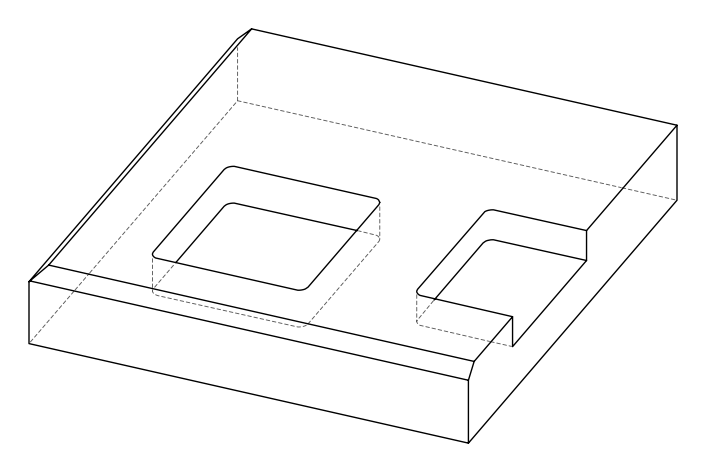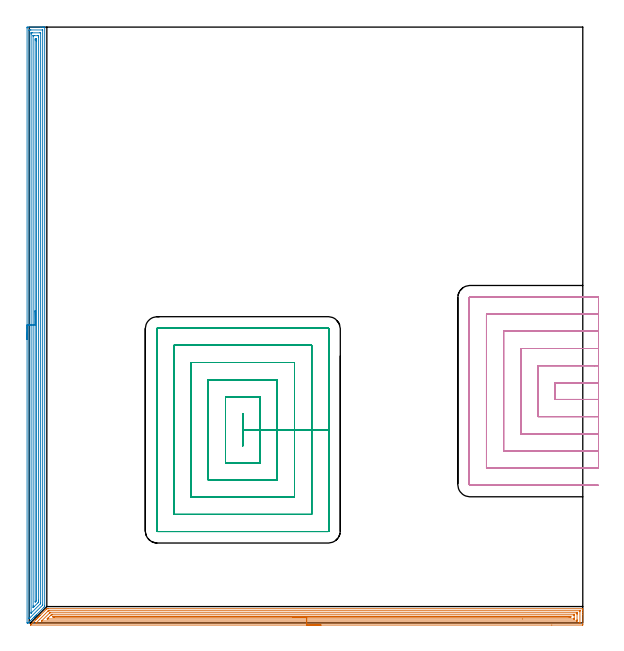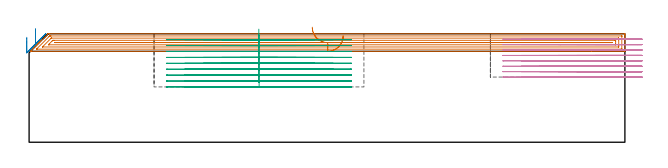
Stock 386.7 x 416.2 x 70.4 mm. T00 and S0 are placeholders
(PLAN: 4 operations, 1 tool changes, 95.4 min)
(1 AREA_MILL | FG_CHAMFER_SURFACE | UGT0205_001 | 15.37 min | 25109 mm3)
(2 AREA_MILL_1 | FG_CHAMFER_SURFACE_1 | UGT0205_001 | 16.65 min | 30934 mm3)
(3 MILL_RECTANGULAR_POCKET | POCKET_RECTANGULAR_STRAIGHT | NXT0201_012 | Follow Part, ap 4, ae 75% | 32.82 min | 740927 mm3)
(4 MILL_SLOT | SLOT_PARTIAL_RECTANGULAR | NXT0201_012 | Follow Part, ap 4, ae 75% | 30.53 min | 361181 mm3)
(TOOL UGT0205_001 | Chamfer Mill 20 x 3 x 45 deg. | D20 FL50 Z2)
(TOOL NXT0201_012 | ENDMILL 16mm [2P460-1600-NA 1630] | D16 FL38 Z6)
(OP 1 AREA_MILL)
G17 G21 G94 G90
T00 M6
G54
G17 G0 G90 X203.8 Y-1.5 S1061 M3
G43 Z80.4 H0
Z69.
G94 G1 X203.762 Z68.128 F250.
X203.648 Z67.264
X203.459 Z66.412
X203.197 Z65.58
X202.863 Z64.774
X202.46 Z64.
X201.992 Z63.264
X201.461 Z62.572
X200.871 Z61.929
X200.228 Z61.34
X199.536 Z60.808
X198.8 Z60.34
X198.026 Z59.937
X197.22 Z59.603
X196.388 Z59.341
X195.537 Z59.152
X194.672 Z59.038
X193.8 Z59.
X1.084
X0.919 Y-1.493 Z59.007
X1.084 Y-1.318 Z59.182
X1.616 Y-0.783 Z59.715
X2.629 Y0.23 Z60.729
X4.547 Y2.148 Z62.646
X4.661 Y2.263 Z62.759
X4.84 Y2.441 Z62.939
X5.556 Y3.156 Z63.654
X5.718 Y3.321 Z63.815
X5.878 Y3.479 Z63.977
X6.003 Y3.604 Z64.101
X6.158 Y3.76 Z64.255
X6.311 Y3.912 Z64.409
X6.45 Y4.051 Z64.548
X6.598 Y4.2 Z64.695
X6.743 Y4.344 Z64.842
X6.897 Y4.498 Z64.996
X7.038 Y4.64 Z65.135
X7.176 Y4.777 Z65.275
X7.344 Y4.945 Z65.443
X7.478 Y5.079 Z65.576
X7.608 Y5.209 Z65.707
X11.876 Y9.477 Z69.976
X12.263 Y9.861 Z70.36
X12.299 Y9.893 Z70.393
X13.157 Y9.9 Z70.4
X386.516
X386.69 Y9.898 Z70.389
X386.7 Y9.552 Z70.052
Y9.32 Z69.82
Y8.597 Z69.092
Y7.356 Z67.853
Y5.959 Z66.454
Y-1.077 Z59.421
X386.698 Y-1.338 Z59.16
X386.69 Y-1.492 Z59.006
X386.534 Y-1.499 Z58.999
X365.04 Y-1.5 Z59.
X193.8
Y-0.086 Z60.414
X5.108 Y-0.085 Z60.415
X4.994
X4.844 Y-0.081 Z60.419
X4.784 Y-0.079 Z60.421
X4.794 Y-0.066 Z60.434
X4.88 Y0.027 Z60.527
X4.974 Y0.124 Z60.624
X5.108 Y0.259 Z60.759
X12.86 Y8.01 Z68.51
X13.157 Y8.306 Z68.806
X13.308 Y8.449 Z68.949
X13.333 Y8.471 Z68.971
X13.37 Y8.479 Z68.979
X13.466 Y8.482 Z68.982
X13.661 Y8.484 Z68.984
X14.051 Y8.486 Z68.986
X14.165
X384.394
X384.651 Y8.484 Z68.984
X384.681 Y8.482 Z68.982
X384.689 Y8.479 Z68.979
X384.693 Y8.471 Z68.971
X384.698 Y8.434 Z68.934
X384.699 Y8.399 Z68.899
X384.7 Y8.185 Z68.685
X384.699 Y0.132 Z60.632
X384.696 Y0.022 Z60.522
X384.69 Y-0.05 Z60.45
X384.686 Y-0.079 Z60.421
X384.167 Y-0.086 Z60.414
X193.8
Y1.328 Z61.828
X8.922 Y1.329 Z61.829
X8.724 Y1.33 Z61.83
X8.685 Y1.332 Z61.832
X8.649 Y1.335 Z61.835
X8.667 Y1.361 Z61.861
X8.685 Y1.385 Z61.885
X8.774 Y1.475 Z61.975
X8.861 Y1.562 Z62.062
X14.138 Y6.838 Z67.338
X14.299 Y6.997 Z67.497
X14.36 Y7.053 Z67.553
X14.373 Y7.062 Z67.562
X14.404 Y7.066 Z67.566
X14.471 Y7.069 Z67.569
X14.709 Y7.071 Z67.571
X382.571
X382.634 Y7.069 Z67.569
X382.675 Y7.066 Z67.566
X382.69 Y7.064 Z67.564
X382.692 Y7.042 Z67.542
X382.697 Y6.838 Z67.338
X382.7 Y6.634 Z67.134
Y5.959 Z66.459
Y2.237 Z62.737
X382.698 Y1.562 Z62.062
X382.695 Y1.362 Z61.862
X382.69 Y1.335 Z61.835
X382.669 Y1.333 Z61.833
X382.61 Y1.331 Z61.831
X382.492 Y1.329 Z61.829
X193.8 Y1.328 Z61.828
Y2.743 Z63.243
X13.157
X12.849 Y2.744 Z63.244
X12.647 Y2.747 Z63.247
X12.519 Y2.75 Z63.25
X12.603 Y2.845 Z63.345
X12.672 Y2.918 Z63.418
X13.069 Y3.321 Z63.821
X13.157 Y3.408 Z63.908
X14.945 Y5.196 Z65.696
X15.334 Y5.577 Z66.077
X15.407 Y5.646 Z66.146
X15.546 Y5.65 Z66.15
X15.84 Y5.654 Z66.154
X16.147 Y5.657 Z66.157
X380.116
X380.552 Y5.656 Z66.156
X380.638 Y5.654 Z66.154
X380.676 Y5.651 Z66.151
X380.69 Y5.648 Z66.148
X380.692 Y5.626 Z66.126
X380.696 Y5.517 Z66.017
X380.7 Y5.083 Z65.583
Y3.324 Z63.824
X380.696 Y2.883 Z63.383
X380.692 Y2.774 Z63.274
X380.69 Y2.752 Z63.252
X380.663 Y2.749 Z63.249
X380.593 Y2.746 Z63.246
X380.396 Y2.744 Z63.244
X344.683 Y2.743 Z63.243
X193.8
Y4.157 Z64.657
X17.628
X16.774 Y4.16 Z64.66
X16.734 Y4.164 Z64.664
X16.447 Y4.2 Z64.7
X16.697 Y4.237 Z64.737
X16.734 Y4.239 Z64.739
X17.584 Y4.243 Z64.743
X17.628
X377.083
X377.979 Y4.241 Z64.741
X378.021 Y4.239 Z64.739
X378.595 Y4.2 Z64.7
X378.061 Y4.16 Z64.66
X378.021 Y4.159 Z64.659
X377.17 Y4.157 Z64.657
X193.8
X192.929 Z64.695
X192.064 Z64.809
X191.212 Z64.998
X190.38 Z65.26
X189.574 Z65.594
X188.8 Z65.997
X188.064 Z66.465
X187.372 Z66.996
X186.729 Z67.586
X186.14 Z68.229
X185.609 Z68.921
X185.14 Z69.657
X184.737 Z70.431
X184.403 Z71.237
X184.141 Z72.069
X183.952 Z72.92
X183.838 Z73.785
X183.8 Z74.657
G0 Z80.4
M5
M2
(OP 2 AREA_MILL_1)
G17 G21 G94 G90
T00 M6
G54
G17 G0 G90 X-1.5 Y198.1 S1061 M3
G43 Z80.4 H0
Z68.1
G94 G1 Y198.138 Z67.228 F250.
Y198.252 Z66.363
Y198.441 Z65.512
Y198.703 Z64.68
Y199.037 Z63.874
Y199.44 Z63.1
Y199.908 Z62.364
Y200.44 Z61.672
Y201.029 Z61.029
Y201.672 Z60.44
Y202.364 Z59.908
Y203.1 Z59.44
Y203.874 Z59.037
Y204.68 Z58.703
Y205.512 Z58.441
Y206.364 Z58.252
Y207.228 Z58.138
Y208.1 Z58.1
X-1.499 Y415.569 Z58.101
X-1.496 Y416.003 Z58.102
X-1.492 Y416.19 Z58.106
X-1.07 Y416.195 Z58.528
X-0.449 Y416.2 Z59.149
X7.73 Z67.324
X9.128 Z68.724
X9.49 Z69.085
X10.213 Z69.812
X10.446 Z70.046
X10.804 Y416.199 Z70.394
X10.8 Y416.016 Z70.4
Y12.256
X10.793 Y11.399 Z70.393
X10.76 Y11.362 Z70.36
X10.37 Y10.969 Z69.969
X5.225 Y5.824 Z64.823
X5.09 Y5.688 Z64.686
X4.95 Y5.549 Z64.548
X4.792 Y5.391 Z64.39
X4.65 Y5.248 Z64.245
X4.503 Y5.102 Z64.101
X4.359 Y4.958 Z63.957
X4.21 Y4.808 Z63.805
X4.056 Y4.655 Z63.654
X3.926 Y4.525 Z63.524
X3.77 Y4.368 Z63.365
X3.609 Y4.208 Z63.207
X3.493 Y4.092 Z63.091
X3.33 Y3.927 Z62.925
X3.162 Y3.761 Z62.76
X2.45 Y3.049 Z62.048
X2.268 Y2.866 Z61.864
X1.678 Y2.278 Z61.278
X0.983 Y1.583 Z60.583
X0.031 Y0.631 Z59.63
X-0.19 Y0.41 Z59.41
X-0.418 Y0.184 Z59.181
X-0.601 Y0.01 Z58.998
X-0.63 Y0.007 Z58.97
X-0.991 Y0. Z58.609
X-1.227 Z58.373
X-1.288 Z58.311
X-1.493 Y0.01 Z58.105
X-1.5 Y0.059 Z58.1
Y208.1
X-0.086 Z59.514
X-0.085 Y413.674 Z59.515
X-0.084 Y413.781 Z59.516
X-0.079 Y414.165 Z59.521
X0.287 Y414.191 Z59.887
X0.69 Y414.196 Z60.29
X1.158 Y414.2 Z60.758
X9.077 Z68.677
X9.295 Y414.198 Z68.895
X9.33 Y414.195 Z68.93
X9.366 Y414.19 Z68.966
X9.379 Y414.181 Z68.979
X9.38 Y414.153 Z68.98
X9.385 Y413.887 Z68.985
Y12.756
X9.384 Y12.559 Z68.984
X9.381 Y12.461 Z68.981
X9.379 Y12.441 Z68.979
X9.37 Y12.427 Z68.97
X9.348 Y12.401 Z68.948
X9.206 Y12.256 Z68.806
X0.134 Y3.184 Z59.734
X0.034 Y3.086 Z59.634
X-0.063 Y2.995 Z59.537
X-0.078 Y2.983 Z59.522
X-0.08 Y3.044 Z59.52
X-0.085 Y3.207 Z59.515
Y3.314
X-0.086 Y3.875 Z59.514
Y208.1
X1.328 Z60.928
Y411.343
X1.33 Y411.992 Z60.93
X1.333 Y412.115 Z60.933
X1.335 Y412.174 Z60.935
X1.341 Y412.191 Z60.941
X1.37 Y412.195 Z60.97
X1.57 Y412.198 Z61.17
X2.246 Y412.2 Z61.846
X7.525 Z67.125
X7.73 Y412.198 Z67.33
X7.934 Y412.192 Z67.534
X7.958 Y412.19 Z67.558
X7.965 Y412.179 Z67.565
X7.968 Y412.139 Z67.568
X7.97 Y412.074 Z67.57
X7.971 Y411.992 Z67.571
Y411.746
Y14.045
X7.97 Y13.801 Z67.57
X7.966 Y13.554 Z67.566
X7.965 Y13.487 Z67.565
X7.945 Y13.456 Z67.545
X7.888 Y13.395 Z67.488
X7.73 Y13.229 Z67.33
X1.39 Y6.891 Z60.99
X1.364 Y6.87 Z60.964
X1.335 Y6.848 Z60.935
X1.332 Y6.891 Z60.932
X1.33 Y6.933 Z60.93
X1.329 Y7.136 Z60.929
X1.328 Y208.1 Z60.928
X2.743 Z62.343
Y409.906
X2.745 Y410.105 Z62.345
X2.747 Y410.176 Z62.347
X2.75 Y410.189 Z62.35
X2.756 Y410.193 Z62.356
X2.782 Y410.196 Z62.382
X2.892 Y410.199 Z62.492
X3.33 Y410.2 Z62.93
X5.97 Z65.57
X6.408 Y410.193 Z66.008
X6.516 Y410.19 Z66.116
X6.551 Y410.178 Z66.151
X6.553 Y410.143 Z66.153
X6.555 Y410.053 Z66.155
X6.557 Y409.607 Z66.157
Y409.309
Y15.833
X6.556 Y15.237 Z66.156
X6.554 Y14.939 Z66.154
X6.55 Y14.641 Z66.15
X6.542 Y14.503 Z66.142
X6.033 Y13.981 Z65.633
X3.33 Y11.279 Z62.93
X2.926 Y10.878 Z62.526
X2.852 Y10.806 Z62.452
X2.751 Y10.711 Z62.351
X2.747 Y10.85 Z62.347
X2.744 Y11.063 Z62.344
X2.743 Y11.362 Z62.343
Y11.959
Y208.1
X4.157 Z63.757
Y406.681
X4.16 Y407.521 Z63.76
X4.161 Y407.57 Z63.761
X4.21 Y408.19 Z63.81
X4.427 Y408.195 Z64.027
X5.09 Y408.19 Z64.69
X5.138 Y407.521 Z64.738
X5.141 Y407.469 Z64.741
X5.143 Y406.627 Z64.743
Y406.573
X5.142 Y15.725 Z64.742
X5.139 Y15.618 Z64.739
X5.136 Y15.55 Z64.736
X5.123 Y15.532 Z64.723
X5.09 Y15.493 Z64.69
X4.817 Y15.216 Z64.417
X4.541 Y14.939 Z64.141
X4.372 Y14.774 Z63.972
X4.21 Y14.619 Z63.81
X4.164 Y14.579 Z63.764
X4.157 Y14.939 Z63.757
Y208.1
Y208.972 Z63.795
Y209.836 Z63.909
Y210.688 Z64.098
Y211.52 Z64.36
Y212.326 Z64.694
Y213.1 Z65.097
Y213.836 Z65.565
Y214.528 Z66.096
Y215.171 Z66.686
Y215.76 Z67.329
Y216.292 Z68.021
Y216.76 Z68.757
Y217.163 Z69.531
Y217.497 Z70.337
Y217.759 Z71.169
Y217.948 Z72.02
Y218.062 Z72.885
Y218.1 Z73.757
G0 Z80.4
M5
M2
(OP 3 MILL_RECTANGULAR_POCKET)
G17 G21 G94 G90
T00 M6
G54
G17 G0 G90 X149.1 Y138.052 S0 M3
G43 Z80.4 H1
Z73.4
G94 G1 Y123.8 Z69.581 F250.
X149.3 Z69.527
Y134.85 Z66.567
Y145.9 F500.
X149.1
Y123.8
X149.3
Y134.85
X161.3
Y157.9
X137.1
Y111.8
X161.3
Y134.85
X173.3
Y169.9
X125.1
Y99.8
X173.3
Y134.85
X185.3
Y181.9
X113.1
Y87.8
X185.3
Y134.85
X197.3
Y193.9
X101.1
Y75.8
X197.3
Y134.85
X209.3
Y205.4
G3 X208.8 Y205.9 R0.5
G1 X89.6
G3 X89.1 Y205.4 R0.5
G1 Y64.3
G3 X89.6 Y63.8 R0.5
G1 X208.8
G3 X209.3 Y64.3 R0.5
G1 Y134.85
Y135.85
G0 X149.1 Y138.052 Z69.567
G1 Y123.8 Z65.748 F250.
X149.3 Z65.694
Y134.85 Z62.733
Y145.9 F500.
X149.1
Y123.8
X149.3
Y134.85
X161.3
Y157.9
X137.1
Y111.8
X161.3
Y134.85
X173.3
Y169.9
X125.1
Y99.8
X173.3
Y134.85
X185.3
Y181.9
X113.1
Y87.8
X185.3
Y134.85
X197.3
Y193.9
X101.1
Y75.8
X197.3
Y134.85
X209.3
Y205.4
G3 X208.8 Y205.9 R0.5
G1 X89.6
G3 X89.1 Y205.4 R0.5
G1 Y64.3
G3 X89.6 Y63.8 R0.5
G1 X208.8
G3 X209.3 Y64.3 R0.5
G1 Y134.85
Y135.85
G0 X149.1 Y138.052 Z65.733
G1 Y123.8 Z61.914 F250.
X149.3 Z61.861
Y134.85 Z58.9
Y145.9 F500.
X149.1
Y123.8
X149.3
Y134.85
X161.3
Y157.9
X137.1
Y111.8
X161.3
Y134.85
X173.3
Y169.9
X125.1
Y99.8
X173.3
Y134.85
X185.3
Y181.9
X113.1
Y87.8
X185.3
Y134.85
X197.3
Y193.9
X101.1
Y75.8
X197.3
Y134.85
X209.3
Y205.4
G3 X208.8 Y205.9 R0.5
G1 X89.6
G3 X89.1 Y205.4 R0.5
G1 Y64.3
G3 X89.6 Y63.8 R0.5
G1 X208.8
G3 X209.3 Y64.3 R0.5
G1 Y134.85
Y135.85
G0 X149.1 Y138.052 Z61.9
G1 Y123.8 Z58.081 F250.
X149.3 Z58.027
Y134.85 Z55.067
Y145.9 F500.
X149.1
Y123.8
X149.3
Y134.85
X161.3
Y157.9
X137.1
Y111.8
X161.3
Y134.85
X173.3
Y169.9
X125.1
Y99.8
X173.3
Y134.85
X185.3
Y181.9
X113.1
Y87.8
X185.3
Y134.85
X197.3
Y193.9
X101.1
Y75.8
X197.3
Y134.85
X209.3
Y205.4
G3 X208.8 Y205.9 R0.5
G1 X89.6
G3 X89.1 Y205.4 R0.5
G1 Y64.3
G3 X89.6 Y63.8 R0.5
G1 X208.8
G3 X209.3 Y64.3 R0.5
G1 Y134.85
Y135.85
G0 X149.1 Y138.052 Z58.067
G1 Y123.8 Z54.248 F250.
X149.3 Z54.194
Y134.85 Z51.233
Y145.9 F500.
X149.1
Y123.8
X149.3
Y134.85
X161.3
Y157.9
X137.1
Y111.8
X161.3
Y134.85
X173.3
Y169.9
X125.1
Y99.8
X173.3
Y134.85
X185.3
Y181.9
X113.1
Y87.8
X185.3
Y134.85
X197.3
Y193.9
X101.1
Y75.8
X197.3
Y134.85
X209.3
Y205.4
G3 X208.8 Y205.9 R0.5
G1 X89.6
G3 X89.1 Y205.4 R0.5
G1 Y64.3
G3 X89.6 Y63.8 R0.5
G1 X208.8
G3 X209.3 Y64.3 R0.5
G1 Y134.85
Y135.85
G0 X149.1 Y138.052 Z54.233
G1 Y123.8 Z50.414 F250.
X149.3 Z50.361
Y134.85 Z47.4
Y145.9 F500.
X149.1
Y123.8
X149.3
Y134.85
X161.3
Y157.9
X137.1
Y111.8
X161.3
Y134.85
X173.3
Y169.9
X125.1
Y99.8
X173.3
Y134.85
X185.3
Y181.9
X113.1
Y87.8
X185.3
Y134.85
X197.3
Y193.9
X101.1
Y75.8
X197.3
Y134.85
X209.3
Y205.4
G3 X208.8 Y205.9 R0.5
G1 X89.6
G3 X89.1 Y205.4 R0.5
G1 Y64.3
G3 X89.6 Y63.8 R0.5
G1 X208.8
G3 X209.3 Y64.3 R0.5
G1 Y134.85
Y135.85
G0 X149.1 Y138.052 Z50.4
G1 Y123.8 Z46.581 F250.
X149.3 Z46.527
Y134.85 Z43.567
Y145.9 F500.
X149.1
Y123.8
X149.3
Y134.85
X161.3
Y157.9
X137.1
Y111.8
X161.3
Y134.85
X173.3
Y169.9
X125.1
Y99.8
X173.3
Y134.85
X185.3
Y181.9
X113.1
Y87.8
X185.3
Y134.85
X197.3
Y193.9
X101.1
Y75.8
X197.3
Y134.85
X209.3
Y205.4
G3 X208.8 Y205.9 R0.5
G1 X89.6
G3 X89.1 Y205.4 R0.5
G1 Y64.3
G3 X89.6 Y63.8 R0.5
G1 X208.8
G3 X209.3 Y64.3 R0.5
G1 Y134.85
Y135.85
G0 X149.1 Y138.052 Z46.567
G1 Y123.8 Z42.748 F250.
X149.3 Z42.694
Y134.85 Z39.733
Y145.9 F500.
X149.1
Y123.8
X149.3
Y134.85
X161.3
Y157.9
X137.1
Y111.8
X161.3
Y134.85
X173.3
Y169.9
X125.1
Y99.8
X173.3
Y134.85
X185.3
Y181.9
X113.1
Y87.8
X185.3
Y134.85
X197.3
Y193.9
X101.1
Y75.8
X197.3
Y134.85
X209.3
Y205.4
G3 X208.8 Y205.9 R0.5
G1 X89.6
G3 X89.1 Y205.4 R0.5
G1 Y64.3
G3 X89.6 Y63.8 R0.5
G1 X208.8
G3 X209.3 Y64.3 R0.5
G1 Y134.85
Y135.85
G0 X149.1 Y138.052 Z42.733
G1 Y123.8 Z38.914 F250.
X149.3 Z38.861
Y134.85 Z35.9
Y145.9 F500.
X149.1
Y123.8
X149.3
Y134.85
X161.3
Y157.9
X137.1
Y111.8
X161.3
Y134.85
X173.3
Y169.9
X125.1
Y99.8
X173.3
Y134.85
X185.3
Y181.9
X113.1
Y87.8
X185.3
Y134.85
X197.3
Y193.9
X101.1
Y75.8
X197.3
Y134.85
X209.3
Y205.4
G3 X208.8 Y205.9 R0.5
G1 X89.6
G3 X89.1 Y205.4 R0.5
G1 Y64.3
G3 X89.6 Y63.8 R0.5
G1 X208.8
G3 X209.3 Y64.3 R0.5
G1 Y134.85
Y135.85
G0 Z80.4
M5
M2
(OP 4 MILL_SLOT)
G17 G21 G94 G90
T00 M6
G54
G17 G0 G90 X397.7 Y167.7 S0 M3
G43 Z80.4 H1
Z66.887
G94 G1 X394.7 F250.
X367.4 F500.
Y156.1
X394.7
X397.7 F250.
Y179.7
X394.7
X355.4 F500.
Y144.1
X394.7
X397.7 F250.
Y191.7
X394.7
X343.4 F500.
Y132.1
X394.7
X397.7 F250.
Y203.7
X394.7
X331.4 F500.
Y120.1
X394.7
X397.7 F250.
Y215.7
X394.7
X319.4 F500.
Y108.1
X394.7
X397.7 F250.
Y227.7
X394.7
X308. F500.
G3 X307.4 Y227.1 R0.6
G1 Y96.7
G3 X308. Y96.1 R0.6
G1 X394.7
X397.7 F250.
G0 Y167.7 Z63.375
G1 X394.7
X367.4 F500.
Y156.1
X394.7
X397.7 F250.
Y179.7
X394.7
X355.4 F500.
Y144.1
X394.7
X397.7 F250.
Y191.7
X394.7
X343.4 F500.
Y132.1
X394.7
X397.7 F250.
Y203.7
X394.7
X331.4 F500.
Y120.1
X394.7
X397.7 F250.
Y215.7
X394.7
X319.4 F500.
Y108.1
X394.7
X397.7 F250.
Y227.7
X394.7
X308. F500.
G3 X307.4 Y227.1 R0.6
G1 Y96.7
G3 X308. Y96.1 R0.6
G1 X394.7
X397.7 F250.
G0 Y167.7 Z59.862
G1 X394.7
X367.4 F500.
Y156.1
X394.7
X397.7 F250.
Y179.7
X394.7
X355.4 F500.
Y144.1
X394.7
X397.7 F250.
Y191.7
X394.7
X343.4 F500.
Y132.1
X394.7
X397.7 F250.
Y203.7
X394.7
X331.4 F500.
Y120.1
X394.7
X397.7 F250.
Y215.7
X394.7
X319.4 F500.
Y108.1
X394.7
X397.7 F250.
Y227.7
X394.7
X308. F500.
G3 X307.4 Y227.1 R0.6
G1 Y96.7
G3 X308. Y96.1 R0.6
G1 X394.7
X397.7 F250.
G0 Y167.7 Z56.35
G1 X394.7
X367.4 F500.
Y156.1
X394.7
X397.7 F250.
Y179.7
X394.7
X355.4 F500.
Y144.1
X394.7
X397.7 F250.
Y191.7
X394.7
X343.4 F500.
Y132.1
X394.7
X397.7 F250.
Y203.7
X394.7
X331.4 F500.
Y120.1
X394.7
X397.7 F250.
Y215.7
X394.7
X319.4 F500.
Y108.1
X394.7
X397.7 F250.
Y227.7
X394.7
X308. F500.
G3 X307.4 Y227.1 R0.6
G1 Y96.7
G3 X308. Y96.1 R0.6
G1 X394.7
X397.7 F250.
G0 Y167.7 Z52.837
G1 X394.7
X367.4 F500.
Y156.1
X394.7
X397.7 F250.
Y179.7
X394.7
X355.4 F500.
Y144.1
X394.7
X397.7 F250.
Y191.7
X394.7
X343.4 F500.
Y132.1
X394.7
X397.7 F250.
Y203.7
X394.7
X331.4 F500.
Y120.1
X394.7
X397.7 F250.
Y215.7
X394.7
X319.4 F500.
Y108.1
X394.7
X397.7 F250.
Y227.7
X394.7
X308. F500.
G3 X307.4 Y227.1 R0.6
G1 Y96.7
G3 X308. Y96.1 R0.6
G1 X394.7
X397.7 F250.
G0 Y167.7 Z49.325
G1 X394.7
X367.4 F500.
Y156.1
X394.7
X397.7 F250.
Y179.7
X394.7
X355.4 F500.
Y144.1
X394.7
X397.7 F250.
Y191.7
X394.7
X343.4 F500.
Y132.1
X394.7
X397.7 F250.
Y203.7
X394.7
X331.4 F500.
Y120.1
X394.7
X397.7 F250.
Y215.7
X394.7
X319.4 F500.
Y108.1
X394.7
X397.7 F250.
Y227.7
X394.7
X308. F500.
G3 X307.4 Y227.1 R0.6
G1 Y96.7
G3 X308. Y96.1 R0.6
G1 X394.7
X397.7 F250.
G0 Y167.7 Z45.812
G1 X394.7
X367.4 F500.
Y156.1
X394.7
X397.7 F250.
Y179.7
X394.7
X355.4 F500.
Y144.1
X394.7
X397.7 F250.
Y191.7
X394.7
X343.4 F500.
Y132.1
X394.7
X397.7 F250.
Y203.7
X394.7
X331.4 F500.
Y120.1
X394.7
X397.7 F250.
Y215.7
X394.7
X319.4 F500.
Y108.1
X394.7
X397.7 F250.
Y227.7
X394.7
X308. F500.
G3 X307.4 Y227.1 R0.6
G1 Y96.7
G3 X308. Y96.1 R0.6
G1 X394.7
X397.7 F250.
G0 Y167.7 Z42.3
G1 X394.7
X367.4 F500.
Y156.1
X394.7
X397.7 F250.
Y179.7
X394.7
X355.4 F500.
Y144.1
X394.7
X397.7 F250.
Y191.7
X394.7
X343.4 F500.
Y132.1
X394.7
X397.7 F250.
Y203.7
X394.7
X331.4 F500.
Y120.1
X394.7
X397.7 F250.
Y215.7
X394.7
X319.4 F500.
Y108.1
X394.7
X397.7 F250.
Y227.7
X394.7
X308. F500.
G3 X307.4 Y227.1 R0.6
G1 Y96.7
G3 X308. Y96.1 R0.6
G1 X394.7
X397.7 F250.
G0 Z80.4
M5
M2
